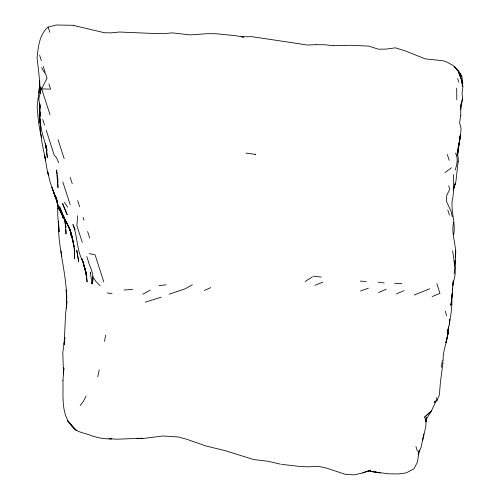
<?xml version="1.0" encoding="UTF-8"?>
<svg xmlns="http://www.w3.org/2000/svg" width="500" height="500" viewBox="0 0 500 500"><rect width="100%" height="100%" fill="white"/><g stroke="black" fill="none" stroke-linecap="round" stroke-linejoin="round"><path stroke-width="0.75" d="M451.75 300.725L451.769 294.875L451.75 297.056M40.806 126.862L39.494 116.356L39.644 103.931L39.731 114.325M460.769 115.844L460.737 105.094L462.519 98.719L462.038 93.05L462.944 86.944L461.887 81.456L462.006 83.6M40.169 93.938L40.213 86.962L40.256 91.312M39.369 112.706L39.644 103.931M40.719 125.406L40.744 123.175M57.069 201.081L57.812 208.925M448.169 330.844C447.731 341.069 442.531 350.544 443.137 360.931M462.275 86.431L462.356 82.044L458.113 70.987L453.381 65.675L446.962 62.094L443.169 60.769L425.1 58.844L405.1 50.838L395.431 47.825L385.844 49.112L378.356 49.181L368.675 46.081L350.95 45.294L333.819 45.675M448.169 330.956L448.119 333.15L445.925 342.55L448.119 333.15L448.481 326.481M39.269 115.688L39.369 112.531L39.938 122.037L39.269 115.688L40.756 128.325M456.8 99.769L456.688 88.162M45.194 158.231C42.894 146.731 39.781 135.069 40.556 123.281L40.788 128.406M457.7 155.525L458.275 147.344L460.669 134.956M455.487 256.594C456.706 244.981 450.863 233.881 453.631 222.25M62.975 380.519L62.962 380.669C63.381 395.794 60.831 413.606 71.562 425.881C75.581 431.744 82.606 432.713 88.863 434.688C96.163 437.569 103.95 439.263 111.762 438.825L108.944 438.694M39.737 80.525L39.137 92.45L39.556 86.006L37.113 106.931C38.062 117.181 38.656 127.631 41.75 137.531M458.131 161.806L458.306 158.238L457.175 152.769L457.319 155.738M453.719 234.6C455.825 222.938 450.731 211.675 452.275 200.125C454.538 191.781 452.587 183.031 453.713 174.619M462.231 84.275L462.356 82.044L458.113 70.987L461.812 76.394L462.788 82.644L462.438 86.394M460.65 106.581L460.737 105.094M57.794 208.206L57.737 215.5L59.119 231.731L58.487 221.088C57.669 246.544 66.006 271.044 66.588 296.438L66.219 289.994L66.594 302.256L66.731 295.656L66.438 308.125L66.912 301.419L65.6 314.206L64.088 344.513L64.9 337.706L62.8 352.656L63.519 374.531L63.856 367.869L62.962 380.669M40.487 123.306L40.294 126.275L40.581 123.25M92.925 276.438L92.487 283.131C93.787 277.019 92.275 270.869 89.581 265.369L86.819 256.581M455.225 257.413L455.737 250.694L455.406 260.956L454.7 265.194M77.669 215.706L76.869 225.631L82.256 242.281M426.369 417.944L425.725 426.844L422.731 440.156M447.744 332.55L447.887 331.044M452.25 290.35L452.469 288.1M451.662 299.962L450.725 305.375L451.388 302.744L452.388 292.481M457.587 154.85L458.113 149.588M458.263 148.088L458.413 146.581M426.094 420.175L426.444 417.881L425.85 421.931L426.319 417.919M459.675 140.856L458.225 148.094L458.387 146.588M457.275 154.956L457.438 153.45M460.681 115.256L459.631 122.9L461.069 128.275L460.619 134.231L457.781 151.006M419.319 449.944L417.4 462.225L413.862 468.837L406.344 472.875L398.488 473.95L389.094 473.856L367.806 471.144L362.65 472.919L354.5 474.856L345.625 474.431L326.2 468L317.931 466.294L308.456 466.856L299.637 466.463L281.506 464.325M441.381 367.3L442.262 360.469M447.788 332.569L447.981 331.094M448.263 328.875L448.55 326.656M454.719 264.012L455.238 260.144L455.213 274.137L452.756 285.925M454.125 273.744L454.944 267.669L452.644 250.919M451.388 302.744L453.294 280.887L452.762 284.488M459.819 140.131L460.619 134.231L459.156 137.675M443.038 362.256L440.387 382.469L439.387 394.888L437.069 400.175L434.038 402.375L436.962 400.15L435.25 402.731L431.488 410.919L425.588 420.381M457.8 151.075L458.013 149.581M458.175 161.55L455.838 181.944L453.188 189.675L455.363 183.175L453.312 190.688M457.706 153.35L459.581 141.113L458.225 148.094M460.737 109.469L462.519 98.719M426.062 418.988L425.688 421.112L426.575 417.975M423.837 433.994L421.119 447.219L418.175 454.156L418.837 451.306M447.975 328.981L447.319 332.669L449.288 324.781L449.794 319.519L449.275 324.688C450.275 316.481 452.413 308.337 451.744 300.006L451.731 301.444M104.5 341.281L105.662 335.087M40.406 92.062L41.25 87.844L38.775 99.05L40.231 108.281M97.744 376.812L99.237 369.875M455.106 170.138C457.044 164.638 458.419 158.45 455.481 153.025M86.062 396.05L83.625 400.975L80.206 405.625M50.038 114.675L41.638 88.869L47.031 78.15L45.512 73.444L44.488 72.513L41.531 67.619M424.675 417.044L431.475 410.913L424.675 417.044L425.469 419.913M444.969 172.569L451.544 167.731M305.175 281.5L312.469 276.887M142.819 294.244L150.287 290.125M192.406 284.794L184.95 288.9L169.069 294.2M378.494 292.625L386.175 289.188M429.756 288.781L414.194 295.044M204.325 290.456L210.794 287.638M396.388 293.956L404.094 290.613M315.069 285.306L322.831 282.1M432.15 296.575L439.925 293.4L436.881 283.612M360.519 291.038L368.375 288.15M362.65 472.919L370.575 470.219L367.806 471.144M145.262 302.181L161.238 297.181M159.012 285.663L166.119 284.781M124.062 290.006L132.55 289.419M241.163 36.744L252.169 36.712L297.987 43.575M142.381 438.237L116.494 439.212L109.769 438.713M315.819 44.719L307.169 45.025L298.325 43.637M394.681 283.525L401.838 283.375M73.725 25.306L56.169 25L48.044 27.069C39.269 34.588 38.194 47.3 37.056 58.106C38.444 69.388 39.856 80.662 40.237 92.037M315.869 44.719L324.569 44.744L333.581 45.663M242.037 36.956L243.55 36.987L234.331 35.55L216.238 33.769L207.456 33.663L190.344 34.894L172.256 32.9L163.731 33.587L154.969 33.537L119.488 32.013L111.056 32.856L104.419 32.744L73.869 25.5M41.638 88.869L50.6 89.162L48.913 83.994M360.288 281.137L366.287 281.45M136.988 438.25L142.413 438.587L162.875 435.994L178.337 436.987L186.494 439.175L206.044 446.019L224.906 450.588L253.369 459.475M253.837 459.569L268.425 461.337L280.413 464.15M313.312 276.125L321.275 277.113M245.95 153.1L255.744 154.394L255.044 154.275M378.144 282.125L384.231 282.962M107.331 292.919L112.05 293.756M89.106 253.612L95.1 254.85L103.819 281.925M100.156 285.825L95.806 281.363L93.706 278.062M73.056 426.863L67.45 420.606L76.119 430.275L74.081 428M457.413 70.481L454.338 66.35L458.913 71.475L461.812 76.394L458.294 71.669M64.425 202.375L67.644 207.188M65.588 220.45L58.788 208.55L56.206 196.975L57.325 203.188L50.181 182.131L47.438 171.344L44.5 154.969L45.65 160.263M57.162 202.5C58.987 212.325 66.3 219.856 69.669 229.131L68.094 225.306L70.287 230.45L69.638 228.475M65.919 221.044L67.225 223.419M58.788 208.55L65.875 221.181L59.325 207.644L64.375 218.444L61.494 212.787C65.794 221.556 70.862 230.156 72.794 239.844L72.531 238.475M55.281 196.012L51.931 187.406L55.763 197.812M55.781 197.131L53.975 193.325L55.763 197.862L53.738 192.662L56.844 200.2M70.287 230.45L69.994 229.806L71.231 235.975L70.406 231.144M56.013 198.506L56.856 200.431M58.681 162.688L56.463 157.556L54.281 155.444L46.269 130.356M75.131 229.619L72.9 224.481C77.956 237.031 76.406 251.556 83.912 263.263L83.55 261.925M48.212 27.375L49.825 32.306M447.788 209.975L449.462 215.113M39.656 55.338L41.406 60.744M447.319 154.531L449.194 160.344M43.188 66.237L45.1 72.169M42.763 119.506L44.538 124.994M62.819 181.925L70.131 204.537M48.8 175.562L47.438 171.344L48.712 175.319M457.694 78.587L458.844 82.144M448.675 185.794L449.781 189.231L446.769 195.287L446.419 201.219L451.106 211.394L452.294 216.844M58.069 139.669L64.181 158.706M70.2 177.431L72.225 183.725M77.675 200.581L79.656 206.725M87.638 231.562L89.669 237.894M83.062 217.375L83.95 220.156M70.119 229.762L71.812 235.062M83.619 264.094L85.288 269.4L81.962 258.788L86.788 275.481L85.5 270.062L87.131 281.931L86.581 276.281L85.388 270.831M445.262 311.119L446.669 315.863M415.95 446.481L417.35 451.213M436.362 397.744L437.069 400.175M70.1 229.762L73.863 246.062L74.725 252.35L74.319 248.438L74.65 258.925L74.388 248.781M85.2 270.163L83.706 264.8L86.581 276.281M70.1 229.812L72.775 239.806M64.688 219.862L63.975 217.194L65.013 221.194L63.631 215.969M90.694 273.512L90.35 272.162L91.981 284.031L91.956 282.581M71.956 235.744L72.244 237.106M61.85 213.456L62.681 217.569L61.975 213.863M74.056 247.288L72.962 240.519L74.156 246.706M63.938 217.256L65.9 227.475L65.475 223.969L65.719 226.806M57.263 174.056L56.5 169.925L58 187.65L57.531 175.425L57.812 181.894M85.5 270.062L86.219 274.206M40.225 106.594L39.762 103.831L40.256 116.05L40.381 112.238C38.425 125.381 44.05 137.806 46.994 150.344L45.575 144.969L46.769 151.15L45.912 145.594L47.306 157.537L46.8 152.606M40.225 123.4L39.875 121.319L39.938 122.037M40.462 124.781L40.694 126.163M72.962 240.519L73.863 246.062M45.587 143.512L45.806 144.9M45.912 145.594L46.725 151.9M61.037 250.869L61.712 256.475M65.219 221.863L66.019 233.994L65.9 229.662M57.663 176.844L57.75 179.731M457.587 154.113L457.312 155.581L457.587 154.113M380 472.875L370.75 471.213L379.988 472.9M67.144 214.638L62.625 203.669L67.144 214.638M63.987 217.831L59.619 206.819L63.987 217.831M78.669 261.406L76.737 250.25L78.669 261.406"/></g></svg>
